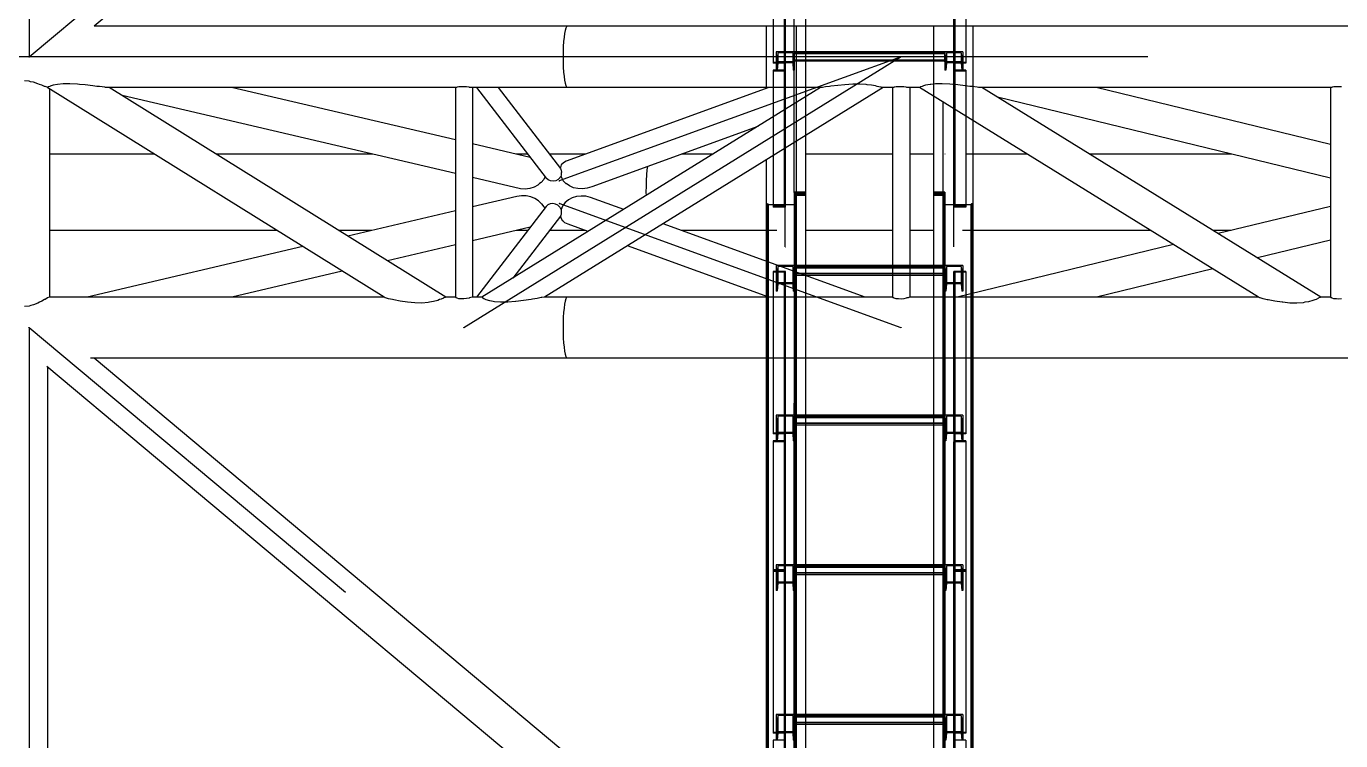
# Model space of a CAD drawing. Header units: millimetres. Extents: x 150209.93 to 150215.05, y 136675.65 to 136679.93.
# Drawn here: x 150210.9472 to 150211.1219, y 136677.0659 to 136677.1608 of the extents above; entities that cross this region are included whole.
import ezdxf

# ---------------------------------------------------------------- set-up
doc = ezdxf.new("R2010")
doc.units = ezdxf.units.MM
doc.header["$LTSCALE"] = 0.25
for name, pattern in [('CENTER', [50.8, 31.75, -6.35, 6.35, -6.35]), ('XKITLINE00', [0]), ('XKITLINE02', [4, 2, -2]), ('XKITLINE03', [6, 3, -1, 1, -1])]:
    doc.linetypes.add(name, pattern=pattern)

# ---------------------------------------------------------------- blocks, each defined once
blk = doc.blocks.new('çatıı')
at = {"color": 116, "linetype": 'XKITLINE02', "true_color": 0x136734}
for p, q in [((10586.3, 9176.54), (10586.3, 7561.84)), ((10587.15, 9176.54), (10587.15, 7532.54)), ((10587.68, 9176.28), (10587.68, 7532)), ((10604.92, 9176.28), (10604.92, 7532)), ((10605, 9180.27), (10605, 7539.09)), ((10605.45, 9176.54), (10605.45, 7532.54)), ((10605.85, 9180.19), (10605.85, 7539.18)), ((10697.5, 9179.14), (10697.5, 7540.22)), ((10703.7, 9176.54), (10703.69, 7600.34)), ((10704.15, 9179.87), (10704.15, 7539.18)), ((10704.55, 9176.54), (10704.54, 7532.54)), ((10705, 9179.87), (10705, 7539.09)), ((10705.08, 9176.28), (10705.07, 7532)), ((10722.31, 9176.28), (10722.31, 7532)), ((10722.85, 9176.54), (10722.84, 7532.54)), ((10612.5, 9125.5), (10612.5, 7540.22)), ((10591.01, 7729.91), (10591.01, 7626.02)), ((10598.21, 7729.36), (10598.21, 7621.1)), ((10599.01, 7726.05), (10599.01, 7621.1)), ((10710.99, 7729.91), (10710.99, 7621.1)), ((10711.79, 7729.36), (10711.79, 7621.1)), ((10718.99, 7729.91), (10718.99, 7626.02)), ((10718.99, 7729.36), (10718.99, 7626.02)), ((10586.3, 7650.57), (10586.3, 7609.97)), ((10606.3, 7650.57), (10606.3, 7574.23)), ((10612.5, 7650.57), (10612.5, 7578.07)), ((10697.5, 7650.57), (10697.5, 7604.17)), ((10723.69, 7650.57), (10723.69, 7587.97)), ((10593.02, 7633.54), (10593.02, 7628.05)), ((10605.02, 7633.54), (10593.02, 7633.54)), ((10593.02, 7633.54), (10593.02, 7626.93)), ((10593.7, 7628.05), (10593.02, 7628.05)), ((10593.02, 7628.05), (10593.02, 7621.44)), ((10593.02, 7626.93), (10593.02, 7621.44)), ((10605.02, 7626.93), (10593.02, 7626.93)), ((10594.08, 7632.84), (10593.7, 7628.05)), ((10593.7, 7628.05), (10593.7, 7621.44)), ((10603.95, 7632.84), (10594.08, 7632.84)), ((10594.08, 7632.84), (10594.08, 7626.23)), ((10599.01, 7626.9), (10598.21, 7626.9)), ((10598.21, 7626.9), (10598.21, 7620.71)), ((10598.21, 7626.9), (10598.21, 7530.93)), ((10599.01, 7626.9), (10599.01, 7620.71)), ((10599.01, 7626.9), (10599.01, 7530.31)), ((10603.95, 7632.84), (10604.34, 7628.05)), ((10603.95, 7632.84), (10603.95, 7626.23)), ((10605.02, 7628.05), (10604.34, 7628.05)), ((10604.34, 7628.05), (10604.34, 7621.44)), ((10605.02, 7633.54), (10605.02, 7628.05)), ((10605.02, 7633.54), (10605.02, 7626.93)), ((10605.02, 7633.54), (10605.02, 7627.34)), ((10705, 7633.54), (10605.02, 7633.54)), ((10705, 7632.83), (10605.02, 7632.83)), ((10705, 7632.78), (10605.02, 7632.78)), ((10705, 7632.19), (10605.02, 7632.19)), ((10605.02, 7628.05), (10605.02, 7621.44)), ((10705, 7628.05), (10605.02, 7628.05)), ((10705, 7628.01), (10605.02, 7628.01)), ((10705, 7627.38), (10605.02, 7627.38)), ((10705, 7627.34), (10605.02, 7627.34)), ((10605.02, 7626.93), (10605.02, 7621.44)), ((10705, 7633.54), (10705, 7626.93)), ((10705, 7633.54), (10705, 7628.05)), ((10717, 7633.54), (10705, 7633.54)), ((10705, 7633.54), (10705, 7627.34)), ((10705, 7628.05), (10705, 7621.44)), ((10705.68, 7628.05), (10705, 7628.05)), ((10705, 7626.93), (10705, 7621.44)), ((10717, 7626.93), (10705, 7626.93)), ((10706.06, 7632.84), (10705.68, 7628.05)), ((10705.68, 7628.05), (10705.68, 7621.44)), ((10706.06, 7632.84), (10706.06, 7626.23)), ((10715.93, 7632.84), (10706.06, 7632.84)), ((10710.99, 7626.9), (10710.99, 7532)), ((10711.79, 7626.9), (10710.99, 7626.9)), ((10711.79, 7626.9), (10711.79, 7530.93)), ((10715.93, 7632.84), (10715.93, 7626.23)), ((10715.93, 7632.84), (10716.32, 7628.05)), ((10716.32, 7628.05), (10716.32, 7621.44)), ((10717, 7628.05), (10716.32, 7628.05)), ((10717, 7633.54), (10717, 7626.93)), ((10717, 7633.54), (10717, 7628.05)), ((10717, 7628.05), (10717, 7621.44)), ((10717, 7626.93), (10717, 7621.44)), ((10599.01, 7626.57), (10591.01, 7626.57)), ((10598.21, 7626.02), (10591.01, 7626.02)), ((10598.21, 7621.37), (10591.01, 7621.37)), ((10591.01, 7621.37), (10591.01, 7532)), ((10599.01, 7620.76), (10591.01, 7620.76)), ((10591.01, 7620.71), (10591.01, 7530.31)), ((10593.7, 7621.44), (10593.02, 7621.44)), ((10594.08, 7626.23), (10593.7, 7621.44)), ((10603.95, 7626.23), (10594.08, 7626.23)), ((10599.01, 7621.1), (10598.21, 7621.1)), ((10603.95, 7626.23), (10604.34, 7621.44)), ((10605.02, 7621.44), (10604.34, 7621.44)), ((10705.68, 7621.44), (10705, 7621.44)), ((10706.06, 7626.23), (10705.68, 7621.44)), ((10715.93, 7626.23), (10706.06, 7626.23)), ((10710.99, 7626.57), (10710.99, 7621.1)), ((10718.99, 7626.57), (10710.99, 7626.57)), ((10711.79, 7621.1), (10710.99, 7621.1)), ((10718.99, 7620.76), (10710.99, 7620.76)), ((10711.79, 7626.02), (10711.79, 7621.1)), ((10718.99, 7626.02), (10711.79, 7626.02)), ((10718.99, 7621.37), (10711.79, 7621.37)), ((10715.93, 7626.23), (10716.32, 7621.44)), ((10717, 7621.44), (10716.32, 7621.44)), ((10718.99, 7621.37), (10718.99, 7530.31)), ((10718.99, 7621.37), (10718.99, 7530.93)), ((10612.5, 7540.27), (10605, 7540.27)), ((10605, 7540.27), (10605, 7539.09)), ((10605, 7540.27), (10605, 5898.21)), ((10612.5, 7540.27), (10605, 7540.27)), ((10612.5, 7540.22), (10605.85, 7540.19)), ((10605.85, 7540.19), (10605.85, 7539.18)), ((10612.5, 7540.19), (10605.85, 7540.13)), ((10605.85, 7540.13), (10605.85, 5898.35)), ((10612.5, 7540.27), (10612.5, 7540.22)), ((10612.5, 7540.27), (10612.5, 7539.09)), ((10705, 7540.27), (10697.5, 7540.27)), ((10697.5, 7540.27), (10697.5, 7540.22)), ((10705, 7540.27), (10697.5, 7540.27)), ((10697.5, 7540.27), (10697.5, 7540.19)), ((10697.5, 7540.27), (10697.5, 7539.09)), ((10704.15, 7540.19), (10697.5, 7540.22)), ((10704.15, 7540.13), (10697.5, 7540.19)), ((10704.15, 7540.13), (10704.15, 5898.35)), ((10705, 7540.27), (10705, 5898.21)), ((10587.15, 7532.54), (10586.3, 7532.54)), ((10586.3, 7532.54), (10586.3, 5921.85)), ((10587.15, 7532.54), (10586.3, 7532.54)), ((10587.15, 7532.54), (10587.68, 7532)), ((10587.15, 7532.54), (10587.15, 5888.14)), ((10587.15, 7532.54), (10587.68, 7532)), ((10604.92, 7532), (10587.68, 7532)), ((10587.68, 7532), (10587.68, 5887.3)), ((10604.92, 7532), (10587.68, 7532)), ((10598.21, 7530.93), (10591.01, 7530.93)), ((10599.01, 7536.46), (10598.21, 7536.46)), ((10605.45, 7532.54), (10604.92, 7532)), ((10605.45, 7532.54), (10604.92, 7532)), ((10604.92, 7532), (10604.92, 5887.3)), ((10606.3, 7539.09), (10605, 7539.09)), ((10606.3, 7538.21), (10605, 7538.21)), ((10606.3, 7532.54), (10605.45, 7532.54)), ((10605.45, 7532.54), (10605.45, 5888.14)), ((10606.3, 7532.54), (10605.45, 7532.54)), ((10612.5, 7539.14), (10605.85, 7539.18)), ((10606.3, 7538.35), (10605.85, 7538.35)), ((10606.3, 7532.54), (10606.3, 7531.93)), ((10612.5, 7539.14), (10612.5, 7539.09)), ((10612.5, 7538.3), (10612.5, 7538.21)), ((10704.15, 7539.18), (10697.5, 7539.14)), ((10697.5, 7538.3), (10697.5, 7538.21)), ((10697.5, 7538.3), (10697.5, 7538.21)), ((10705, 7539.09), (10703.69, 7539.09)), ((10704.15, 7538.35), (10703.69, 7538.35)), ((10705, 7538.21), (10703.69, 7538.21)), ((10704.54, 7532.54), (10703.69, 7532.54)), ((10703.7, 7532.54), (10703.69, 5960.34)), ((10704.55, 7532.54), (10703.7, 7532.54)), ((10704.54, 7532.54), (10705.07, 7532)), ((10704.55, 7532.54), (10704.54, 5888.14)), ((10704.55, 7532.54), (10705.08, 7532)), ((10722.31, 7532), (10705.07, 7532)), ((10705.08, 7532), (10705.07, 5887.3)), ((10722.31, 7532), (10705.08, 7532)), ((10710.99, 7536.46), (10710.99, 7530.31)), ((10711.79, 7536.46), (10710.99, 7536.46)), ((10711.79, 7536.46), (10711.79, 7530.93)), ((10718.99, 7530.93), (10711.79, 7530.93)), ((10722.84, 7532.54), (10722.31, 7532)), ((10722.85, 7532.54), (10722.31, 7532)), ((10722.31, 7532), (10722.31, 5887.3)), ((10723.69, 7532.54), (10722.84, 7532.54)), ((10722.85, 7532.54), (10722.84, 5888.14)), ((10723.7, 7532.54), (10722.85, 7532.54)), ((10723.7, 7532.54), (10723.7, 7531.93)), ((10599.01, 7530.31), (10591.01, 7530.31)), ((10718.99, 7530.31), (10710.99, 7530.31)), ((10586.3, 7494.49), (10586.3, 7471.22)), ((10591.01, 7487.66), (10591.01, 7469.39)), ((10599.01, 7487.66), (10591.01, 7487.66)), ((10598.21, 7487.14), (10591.01, 7487.14)), ((10593.02, 7491.64), (10593.02, 7486.17)), ((10605.02, 7491.64), (10593.02, 7491.64)), ((10593.02, 7491.64), (10593.02, 7480.08)), ((10594.08, 7490.94), (10593.7, 7486.17)), ((10603.95, 7490.94), (10594.08, 7490.94)), ((10594.08, 7490.94), (10594.08, 7479.38)), ((10598.21, 7487.14), (10598.21, 7469.39)), ((10599.01, 7487.66), (10599.01, 7469.39)), ((10603.95, 7490.94), (10604.34, 7486.17)), ((10603.95, 7490.94), (10603.95, 7479.38)), ((10605.02, 7491.64), (10605.02, 7486.17)), ((10605.02, 7491.64), (10605.02, 7480.08)), ((10605.02, 7491.64), (10605.02, 7484.93)), ((10612.5, 7491.64), (10605.02, 7491.64)), ((10705, 7490.83), (10605.02, 7490.83)), ((10612.5, 7490.4), (10605.02, 7490.4)), ((10705, 7489.81), (10605.02, 7489.81)), ((10606.3, 7487.23), (10606.3, 7429.97)), ((10681.74, 7491.64), (10670.34, 7491.64)), ((10681.74, 7490.4), (10670.34, 7490.4)), ((10705, 7491.64), (10697.5, 7491.64)), ((10705, 7490.4), (10697.5, 7490.4)), ((10705, 7491.64), (10705, 7484.93)), ((10705, 7491.64), (10705, 7480.08)), ((10705, 7491.64), (10705, 7486.17)), ((10717, 7491.64), (10705, 7491.64)), ((10706.06, 7490.94), (10705.68, 7486.17)), ((10706.06, 7490.94), (10706.06, 7479.38)), ((10715.93, 7490.94), (10706.06, 7490.94)), ((10710.99, 7487.66), (10710.99, 7374.92)), ((10718.99, 7487.66), (10710.99, 7487.66)), ((10711.79, 7487.14), (10711.79, 7374.92)), ((10718.99, 7487.14), (10711.79, 7487.14)), ((10715.93, 7490.94), (10715.93, 7479.38)), ((10715.93, 7490.94), (10716.32, 7486.17)), ((10717, 7491.64), (10717, 7480.08)), ((10717, 7491.64), (10717, 7486.17)), ((10718.99, 7487.66), (10718.99, 7379.61)), ((10593.7, 7486.17), (10593.02, 7486.17)), ((10593.02, 7486.17), (10593.02, 7474.61)), ((10593.02, 7480.08), (10593.02, 7474.61)), ((10605.02, 7480.08), (10593.02, 7480.08)), ((10593.7, 7486.17), (10593.7, 7474.61)), ((10594.08, 7479.38), (10593.7, 7474.61)), ((10603.95, 7479.38), (10594.08, 7479.38)), ((10599.01, 7482.46), (10598.21, 7482.46)), ((10603.95, 7479.38), (10604.34, 7474.61)), ((10605.02, 7486.17), (10604.34, 7486.17)), ((10604.34, 7486.17), (10604.34, 7474.61)), ((10605.02, 7486.17), (10605.02, 7474.61)), ((10705, 7486.17), (10605.02, 7486.17)), ((10705, 7486.1), (10605.02, 7486.1)), ((10705, 7485), (10605.02, 7485)), ((10612.65, 7484.93), (10605.02, 7484.93)), ((10605.02, 7480.08), (10605.02, 7474.61)), ((10612.5, 7484.98), (10612.5, 5900.19)), ((10681.74, 7484.93), (10670.34, 7484.93)), ((10705, 7484.93), (10697.5, 7484.93)), ((10705, 7486.17), (10705, 7474.61)), ((10705.68, 7486.17), (10705, 7486.17)), ((10705, 7480.08), (10705, 7474.61)), ((10717, 7480.08), (10705, 7480.08)), ((10705.68, 7486.17), (10705.68, 7474.61)), ((10706.06, 7479.38), (10705.68, 7474.61)), ((10715.93, 7479.38), (10706.06, 7479.38)), ((10711.79, 7482.46), (10710.99, 7482.46)), ((10715.93, 7479.38), (10716.32, 7474.61)), ((10716.32, 7486.17), (10716.32, 7474.61)), ((10717, 7486.17), (10716.32, 7486.17)), ((10717, 7486.17), (10717, 7474.61)), ((10717, 7480.08), (10717, 7474.61)), ((10586.3, 7470.57), (10586.3, 7429.97)), ((10593.7, 7474.61), (10593.02, 7474.61)), ((10605.02, 7474.61), (10604.34, 7474.61)), ((10697.5, 7470.57), (10697.5, 5900.19)), ((10703.69, 7470.57), (10703.69, 7429.97)), ((10705.68, 7474.61), (10705, 7474.61)), ((10717, 7474.61), (10716.32, 7474.61)), ((10723.69, 7473.13), (10723.69, 7429.97)), ((10591.01, 7469.39), (10591.01, 7379.61)), ((10598.21, 7469.39), (10598.21, 7374.92)), ((10599.01, 7469.39), (10599.01, 7374.92)), ((10612.5, 7469.39), (10612.5, 7429.97)), ((10697.5, 7469.39), (10697.5, 7429.97)), ((10593.02, 7392.17), (10593.02, 7386.7)), ((10605.02, 7392.17), (10593.02, 7392.17)), ((10593.02, 7392.17), (10593.02, 7380.13)), ((10594.08, 7391.47), (10593.7, 7386.7)), ((10603.95, 7391.47), (10594.08, 7391.47)), ((10594.08, 7391.47), (10594.08, 7379.92)), ((10603.95, 7391.47), (10604.34, 7386.7)), ((10603.95, 7391.47), (10603.95, 7379.92)), ((10605.02, 7392.17), (10605.02, 7386.7)), ((10605.02, 7392.17), (10605.02, 7380.61)), ((10605.02, 7392.17), (10605.02, 7385.46)), ((10612.5, 7392.17), (10605.02, 7392.17)), ((10705, 7391.36), (10605.02, 7391.36)), ((10612.5, 7390.93), (10605.02, 7390.93)), ((10705, 7392.17), (10697.5, 7392.17)), ((10705, 7390.93), (10697.5, 7390.93)), ((10705, 7392.17), (10705, 7385.46)), ((10705, 7392.17), (10705, 7380.61)), ((10705, 7392.17), (10705, 7386.7)), ((10717, 7392.17), (10705, 7392.17)), ((10706.06, 7391.47), (10705.68, 7386.7)), ((10706.06, 7391.47), (10706.06, 7379.91)), ((10715.93, 7391.47), (10706.06, 7391.47)), ((10715.93, 7391.47), (10715.93, 7379.91)), ((10715.93, 7391.47), (10716.32, 7386.7)), ((10717, 7392.17), (10717, 7380.61)), ((10717, 7392.17), (10717, 7386.7)), ((10593.7, 7386.7), (10593.02, 7386.7)), ((10593.02, 7386.7), (10593.02, 7375.14)), ((10593.7, 7386.7), (10593.7, 7375.14)), ((10605.02, 7386.7), (10604.34, 7386.7)), ((10604.34, 7386.7), (10604.34, 7375.14)), ((10705, 7390.35), (10605.02, 7390.35)), ((10605.02, 7386.7), (10605.02, 7375.14)), ((10705, 7386.7), (10605.02, 7386.7)), ((10705, 7386.63), (10605.02, 7386.63)), ((10705, 7385.53), (10605.02, 7385.53)), ((10612.5, 7385.46), (10605.02, 7385.46)), ((10705, 7385.46), (10697.5, 7385.46)), ((10705, 7386.7), (10705, 7375.14)), ((10705.68, 7386.7), (10705, 7386.7)), ((10705.68, 7386.7), (10705.68, 7375.14)), ((10716.32, 7386.7), (10716.32, 7375.14)), ((10717, 7386.7), (10716.32, 7386.7)), ((10717, 7386.7), (10717, 7375.14)), ((10599.01, 7380.13), (10591.01, 7380.13)), ((10598.21, 7379.61), (10591.01, 7379.61)), ((10598.21, 7374.98), (10591.01, 7374.98)), ((10591.01, 7374.98), (10591.01, 7374.35)), ((10591.01, 7374.98), (10591.01, 7288.73)), ((10599.01, 7374.35), (10591.01, 7374.35)), ((10605.02, 7380.61), (10593.02, 7380.61)), ((10593.02, 7380.13), (10593.02, 7375.14)), ((10593.7, 7375.14), (10593.02, 7375.14)), ((10594.08, 7379.92), (10593.7, 7375.14)), ((10603.95, 7379.92), (10594.08, 7379.92)), ((10599.01, 7380.71), (10598.21, 7380.71)), ((10598.21, 7380.71), (10598.21, 7374.98)), ((10598.21, 7380.71), (10598.21, 7289.37)), ((10599.01, 7374.92), (10598.21, 7374.92)), ((10599.01, 7380.71), (10599.01, 7374.35)), ((10599.01, 7380.71), (10599.01, 7288.73)), ((10603.95, 7379.92), (10604.34, 7375.14)), ((10605.02, 7375.14), (10604.34, 7375.14)), ((10605.02, 7380.61), (10605.02, 7375.14)), ((10705, 7380.61), (10705, 7375.14)), ((10717, 7380.61), (10705, 7380.61)), ((10705.68, 7375.14), (10705, 7375.14)), ((10706.06, 7379.91), (10705.68, 7375.14)), ((10715.93, 7379.91), (10706.06, 7379.91)), ((10710.99, 7380.71), (10710.99, 7288.73)), ((10711.79, 7380.71), (10710.99, 7380.71)), ((10710.99, 7380.13), (10710.99, 7374.92)), ((10718.99, 7380.13), (10710.99, 7380.13)), ((10711.79, 7374.92), (10710.99, 7374.92)), ((10718.99, 7374.35), (10710.99, 7374.35)), ((10711.79, 7380.71), (10711.79, 7289.37)), ((10711.79, 7379.61), (10711.79, 7374.92)), ((10718.99, 7379.61), (10711.79, 7379.61)), ((10718.99, 7374.98), (10711.79, 7374.98)), ((10715.93, 7379.91), (10716.32, 7375.14)), ((10717, 7375.14), (10716.32, 7375.14)), ((10717, 7380.61), (10717, 7375.14)), ((10718.99, 7380.13), (10718.99, 7379.61)), ((10718.99, 7374.98), (10718.99, 7288.73)), ((10599.01, 7295.09), (10598.21, 7295.09)), ((10710.99, 7295.09), (10710.99, 7288.73)), ((10711.79, 7295.09), (10710.99, 7295.09)), ((10711.79, 7295.09), (10711.79, 7289.37)), ((10598.21, 7289.37), (10591.01, 7289.37)), ((10591.01, 7288.73), (10591.01, 7288.21)), ((10599.01, 7288.73), (10591.01, 7288.73)), ((10591.01, 7288.73), (10591.01, 7180.68)), ((10599.01, 7288.73), (10591.01, 7288.73)), ((10598.21, 7288.21), (10591.01, 7288.21)), ((10593.02, 7292.7), (10593.02, 7287.23)), ((10605.02, 7292.7), (10593.02, 7292.7)), ((10593.02, 7292.7), (10593.02, 7281.15)), ((10593.7, 7287.23), (10593.02, 7287.23)), ((10593.02, 7287.23), (10593.02, 7275.67)), ((10594.08, 7292.01), (10593.7, 7287.23)), ((10593.7, 7287.23), (10593.7, 7275.67)), ((10603.95, 7292.01), (10594.08, 7292.01)), ((10594.08, 7292.01), (10594.08, 7280.45)), ((10598.21, 7288.21), (10598.21, 7280.45)), ((10598.21, 7288.21), (10598.21, 7175.99)), ((10599.01, 7288.73), (10599.01, 7175.99)), ((10603.95, 7292.01), (10604.34, 7287.23)), ((10603.95, 7292.01), (10603.95, 7280.45)), ((10605.02, 7287.23), (10604.34, 7287.23)), ((10604.34, 7287.23), (10604.34, 7275.67)), ((10605.02, 7292.7), (10605.02, 7287.23)), ((10605.02, 7292.7), (10605.02, 7281.15)), ((10605.02, 7292.7), (10605.02, 7286)), ((10612.5, 7292.7), (10605.02, 7292.7)), ((10705, 7291.9), (10605.02, 7291.9)), ((10612.5, 7291.47), (10605.02, 7291.47)), ((10705, 7290.88), (10605.02, 7290.88)), ((10605.02, 7287.23), (10605.02, 7275.67)), ((10705, 7287.23), (10605.02, 7287.23)), ((10705, 7287.16), (10605.02, 7287.16)), ((10705, 7286.07), (10605.02, 7286.07)), ((10612.5, 7286), (10605.02, 7286)), ((10705, 7292.7), (10697.5, 7292.7)), ((10705, 7291.47), (10697.5, 7291.47)), ((10705, 7286), (10697.5, 7286)), ((10705, 7292.7), (10705, 7286)), ((10705, 7292.7), (10705, 7281.15)), ((10705, 7292.7), (10705, 7287.23)), ((10717, 7292.7), (10705, 7292.7)), ((10705, 7287.23), (10705, 7275.67)), ((10705.68, 7287.23), (10705, 7287.23)), ((10706.06, 7292.01), (10705.68, 7287.23)), ((10705.68, 7287.23), (10705.68, 7275.67)), ((10706.06, 7292.01), (10706.06, 7280.45)), ((10715.93, 7292.01), (10706.06, 7292.01)), ((10710.99, 7288.73), (10710.99, 7175.99)), ((10718.99, 7288.73), (10710.99, 7288.73)), ((10718.99, 7288.73), (10710.99, 7288.73)), ((10718.99, 7289.37), (10711.79, 7289.37)), ((10711.79, 7288.21), (10711.79, 7175.99)), ((10718.99, 7288.21), (10711.79, 7288.21)), ((10715.93, 7292.01), (10715.93, 7280.45)), ((10715.93, 7292.01), (10716.32, 7287.23)), ((10716.32, 7287.23), (10716.32, 7275.67)), ((10717, 7287.23), (10716.32, 7287.23)), ((10717, 7292.7), (10717, 7281.15)), ((10717, 7292.7), (10717, 7287.23)), ((10717, 7287.23), (10717, 7275.67)), ((10718.99, 7289.37), (10718.99, 7288.73)), ((10718.99, 7288.73), (10718.99, 7180.68)), ((10593.02, 7281.15), (10593.02, 7275.67)), ((10605.02, 7281.15), (10593.02, 7281.15)), ((10594.08, 7280.45), (10593.7, 7275.67)), ((10603.95, 7280.45), (10594.08, 7280.45)), ((10599.01, 7283.53), (10598.21, 7283.53)), ((10599.01, 7281.15), (10599.01, 7181.2)), ((10603.95, 7280.45), (10604.34, 7275.67)), ((10605.02, 7281.15), (10605.02, 7275.67)), ((10705, 7281.15), (10705, 7275.67)), ((10717, 7281.15), (10705, 7281.15)), ((10706.06, 7280.45), (10705.68, 7275.67)), ((10715.93, 7280.45), (10706.06, 7280.45)), ((10711.79, 7283.52), (10710.99, 7283.52)), ((10715.93, 7280.45), (10716.32, 7275.67)), ((10717, 7281.15), (10717, 7275.67)), ((10593.7, 7275.67), (10593.02, 7275.67)), ((10605.02, 7275.67), (10604.34, 7275.67)), ((10705.68, 7275.67), (10705, 7275.67)), ((10717, 7275.67), (10716.32, 7275.67)), ((10593.02, 7193.24), (10593.02, 7187.77)), ((10605.02, 7193.24), (10593.02, 7193.24)), ((10593.02, 7193.24), (10593.02, 7181.2)), ((10594.08, 7192.54), (10593.7, 7187.77)), ((10603.95, 7192.54), (10594.08, 7192.54)), ((10594.08, 7192.54), (10594.08, 7180.98)), ((10603.95, 7192.54), (10604.34, 7187.77)), ((10603.95, 7192.54), (10603.95, 7180.98)), ((10605.02, 7193.24), (10605.02, 7187.77)), ((10605.02, 7193.24), (10605.02, 7181.68)), ((10605.02, 7193.24), (10605.02, 7186.53)), ((10612.5, 7193.24), (10605.02, 7193.24)), ((10705, 7192.43), (10605.02, 7192.43)), ((10612.5, 7192), (10605.02, 7192)), ((10705, 7191.41), (10605.02, 7191.41)), ((10705, 7193.24), (10697.5, 7193.24)), ((10705, 7192), (10697.5, 7192)), ((10705, 7193.24), (10705, 7186.53)), ((10705, 7193.24), (10705, 7181.68)), ((10705, 7193.24), (10705, 7187.77)), ((10717, 7193.24), (10705, 7193.24)), ((10706.06, 7192.54), (10705.68, 7187.77)), ((10706.06, 7192.54), (10706.06, 7180.98)), ((10715.93, 7192.54), (10706.06, 7192.54)), ((10715.93, 7192.54), (10715.93, 7180.98)), ((10715.93, 7192.54), (10716.32, 7187.77)), ((10717, 7193.24), (10717, 7181.68)), ((10717, 7193.24), (10717, 7187.77)), ((10599.01, 7181.2), (10591.01, 7181.2)), ((10593.7, 7187.77), (10593.02, 7187.77)), ((10593.02, 7187.77), (10593.02, 7176.21)), ((10605.02, 7181.68), (10593.02, 7181.68)), ((10593.02, 7181.2), (10593.02, 7176.21)), ((10593.7, 7187.77), (10593.7, 7176.21)), ((10599.01, 7181.77), (10598.21, 7181.77)), ((10598.21, 7181.77), (10598.21, 7176.05)), ((10598.21, 7181.77), (10598.21, 7090.43)), ((10599.01, 7181.77), (10599.01, 7175.41)), ((10599.01, 7181.77), (10599.01, 7089.8)), ((10605.02, 7187.77), (10604.34, 7187.77)), ((10604.34, 7187.77), (10604.34, 7176.21)), ((10605.02, 7187.77), (10605.02, 7176.21)), ((10705, 7187.77), (10605.02, 7187.77)), ((10705, 7187.7), (10605.02, 7187.7)), ((10705, 7186.6), (10605.02, 7186.6)), ((10612.5, 7186.53), (10605.02, 7186.53)), ((10605.02, 7181.68), (10605.02, 7176.21)), ((10705, 7186.53), (10697.5, 7186.53)), ((10705, 7187.77), (10705, 7176.21)), ((10705.68, 7187.77), (10705, 7187.77)), ((10705, 7181.68), (10705, 7176.21)), ((10717, 7181.68), (10705, 7181.68)), ((10705.68, 7187.77), (10705.68, 7176.21)), ((10710.99, 7181.77), (10710.99, 7089.8)), ((10711.79, 7181.77), (10710.99, 7181.77)), ((10710.99, 7181.2), (10710.99, 7175.99)), ((10718.99, 7181.2), (10710.99, 7181.2)), ((10711.79, 7181.77), (10711.79, 7090.43)), ((10716.32, 7187.77), (10716.32, 7176.21)), ((10717, 7187.77), (10716.32, 7187.77)), ((10717, 7187.77), (10717, 7176.21)), ((10717, 7181.68), (10717, 7176.21)), ((10718.99, 7181.2), (10718.99, 7180.68)), ((10598.21, 7180.68), (10591.01, 7180.68)), ((10598.21, 7176.05), (10591.01, 7176.05)), ((10591.01, 7176.05), (10591.01, 7175.41)), ((10591.01, 7176.05), (10591.01, 7089.8)), ((10593.7, 7176.21), (10593.02, 7176.21)), ((10594.08, 7180.98), (10593.7, 7176.21)), ((10603.95, 7180.98), (10594.08, 7180.98)), ((10599.01, 7175.99), (10598.21, 7175.99)), ((10603.95, 7180.98), (10604.34, 7176.21)), ((10605.02, 7176.21), (10604.34, 7176.21)), ((10705.68, 7176.21), (10705, 7176.21)), ((10706.06, 7180.98), (10705.68, 7176.21)), ((10715.93, 7180.98), (10706.06, 7180.98)), ((10711.79, 7175.99), (10710.99, 7175.99)), ((10711.79, 7180.68), (10711.79, 7175.99)), ((10718.99, 7180.68), (10711.79, 7180.68)), ((10718.99, 7176.05), (10711.79, 7176.05)), ((10715.93, 7180.98), (10716.32, 7176.21)), ((10717, 7176.21), (10716.32, 7176.21)), ((10718.99, 7176.05), (10718.99, 7089.8))]:
    blk.add_line(p, q, dxfattribs=at)
at = {"color": 1, "linetype": 'XKITLINE03'}
for p, q in [((10599, 7503.97), (10599, 9180.33)), ((10605, 7540.27), (10605, 9180.27)), ((10705, 9180.27), (10705, 7540.27)), ((10710.99, 7503.97), (10711, 9180.33)), ((10599.01, 7729.91), (10599.01, 7626.57)), ((10710.99, 7626.57), (10710.99, 7729.91)), ((10605.02, 7633.54), (10605.02, 7626.93)), ((10605.02, 7632.83), (10705, 7632.83)), ((10705, 7626.93), (10705, 7633.54)), ((10599.01, 7620.76), (10599.01, 7530.31)), ((10710.99, 7530.31), (10710.99, 7620.76)), ((10605, 5900.27), (10605, 7540.27)), ((10705, 7540.27), (10705, 5900.27)), ((10599, 5869.63), (10599, 7535.89)), ((10710.99, 5869.63), (10711, 7535.89)), ((10599.01, 7487.66), (10599.01, 7380.13)), ((10605.02, 7491.64), (10605.02, 7480.08)), ((10605.02, 7490.4), (10705, 7490.4)), ((10705, 7480.08), (10705, 7491.64)), ((10710.99, 7380.13), (10710.99, 7487.66)), ((10605.02, 7392.17), (10605.02, 7380.61)), ((10605.02, 7390.93), (10705, 7390.93)), ((10705, 7380.61), (10705, 7392.17)), ((10599.01, 7374.35), (10599.01, 7288.73)), ((10710.99, 7288.73), (10710.99, 7374.35)), ((10599.01, 7288.73), (10599.01, 7181.2)), ((10605.02, 7292.7), (10605.02, 7281.15)), ((10605.02, 7291.47), (10705, 7291.47)), ((10705, 7281.15), (10705, 7292.7)), ((10710.99, 7181.2), (10710.99, 7288.73)), ((10605.02, 7193.24), (10605.02, 7181.68)), ((10605.02, 7192), (10705, 7192)), ((10705, 7181.68), (10705, 7193.24))]:
    blk.add_line(p, q, dxfattribs=at)
at = {"color": 8, "linetype": 'CENTER'}
for p, q in [((10096.38, 7630.28), (11840, 9090.27)), ((10096.38, 9090.27), (10096.38, 7630.27)), ((10454.1, 7630.27), (9008.64, 7630.27)), ((10676.04, 7630.27), (10385.47, 7450.27)), ((10676.04, 7630.27), (10448.79, 7547.77)), ((11840, 7630.27), (10454.1, 7630.27)), ((10676.04, 7450.27), (10448.79, 7532.77)), ((11840, 5990.27), (10096.38, 7450.27)), ((10096.38, 7450.27), (10096.38, 5990.27))]:
    blk.add_line(p, q, dxfattribs=at)
at = {"color": 8, "linetype": 'XKITLINE00'}
for p, q in [((11763.8, 9010.58), (10139.58, 7650.56)), ((10454.1, 7650.57), (10139.6, 7650.57)), ((10452.29, 7645.83), (10451.95, 7643.32)), ((10452.69, 7647.86), (10452.29, 7645.83)), ((10453.14, 7649.35), (10452.69, 7647.86)), ((10453.14, 7649.35), (10452.7, 7647.86)), ((10453.61, 7650.27), (10453.14, 7649.35)), ((10453.61, 7650.27), (10453.14, 7649.35)), ((10454.1, 7650.57), (10453.61, 7650.27)), ((10454.1, 7650.57), (10453.61, 7650.27)), ((11718.97, 7650.57), (10454.1, 7650.57)), ((10451.46, 7637.22), (10451.33, 7633.8)), ((10451.67, 7640.42), (10451.46, 7637.22)), ((10451.95, 7643.32), (10451.67, 7640.42)), ((10451.33, 7633.8), (10451.29, 7630.27)), ((10451.29, 7630.27), (10451.33, 7626.75)), ((10451.33, 7626.75), (10451.46, 7623.33)), ((10451.46, 7623.33), (10451.67, 7620.12)), ((10451.67, 7620.12), (10451.95, 7617.23)), ((10096.38, 7614.04), (10093.35, 7614.24)), ((10097.44, 7613.76), (10096.38, 7614.04)), ((10099.42, 7613.4), (10097.44, 7613.76)), ((10102.3, 7612.44), (10099.42, 7613.4)), ((10103.33, 7611.93), (10102.3, 7612.44)), ((10104.89, 7611.44), (10103.33, 7611.93)), ((10106.59, 7610.66), (10104.89, 7611.44)), ((10107.05, 7610.55), (10106.59, 7610.66)), ((10108.53, 7610.05), (10107.05, 7610.55)), ((10108.53, 7610.05), (10108.68, 7609.89)), ((10108.63, 7609.98), (10108.6, 7609.98)), ((10109.03, 7610.36), (10108.63, 7609.98)), ((10108.68, 7609.89), (10109.07, 7609.39)), ((10332.35, 7470.5), (10108.87, 7609.64)), ((10109.11, 7609.46), (10108.96, 7609.53)), ((10110.18, 7610.64), (10109.03, 7610.36)), ((10109.69, 7609.1), (10109.07, 7609.39)), ((10109.17, 7609.45), (10109.11, 7609.46)), ((10110.41, 7610.83), (10110.18, 7610.64)), ((10112.4, 7611.46), (10110.41, 7610.83)), ((10115.4, 7611.9), (10112.4, 7611.46)), ((10119.01, 7612.3), (10115.4, 7611.9)), ((10123.47, 7612.35), (10119.01, 7612.3)), ((10128.57, 7612.06), (10123.47, 7612.35)), ((10129.98, 7611.9), (10128.57, 7612.06)), ((10133.78, 7611.62), (10129.98, 7611.9)), ((10138.81, 7611.05), (10133.78, 7611.62)), ((10141.42, 7610.64), (10138.81, 7611.05)), ((10143.25, 7610.48), (10141.42, 7610.64)), ((10146.71, 7610.06), (10143.25, 7610.48)), ((10147.19, 7609.98), (10146.71, 7610.06)), ((10148.77, 7609.95), (10147.19, 7609.98)), ((10380.05, 7609.97), (10147.4, 7609.97)), ((10149.39, 7609.93), (10148.77, 7609.95)), ((10149.42, 7609.97), (10149.39, 7609.93)), ((10373.46, 7470.61), (10149.63, 7609.97)), ((10379.77, 7575.12), (10230.87, 7609.97)), ((10380.05, 7609.97), (10379.77, 7609.94)), ((10379.77, 7609.94), (10379.77, 7470.45)), ((10380.53, 7609.98), (10380.05, 7609.97)), ((10380.86, 7610.09), (10380.53, 7609.98)), ((10382.12, 7610.29), (10380.86, 7610.09)), ((10383.71, 7610.39), (10382.12, 7610.29)), ((10385.47, 7610.38), (10383.71, 7610.39)), ((10387.23, 7610.26), (10385.47, 7610.38)), ((10388.82, 7610.05), (10387.23, 7610.26)), ((10389.15, 7609.98), (10388.82, 7610.05)), ((10390.08, 7609.96), (10389.15, 7609.98)), ((10454.1, 7609.97), (10389.37, 7609.97)), ((10390.89, 7609.94), (10390.08, 7609.96)), ((10390.67, 7609.97), (10390.64, 7609.95)), ((10391.01, 7609.93), (10390.89, 7609.94)), ((10391.05, 7609.97), (10391.01, 7609.93)), ((10391.17, 7609.97), (10391.17, 7470.61)), ((10393.87, 7609.97), (10440.18, 7549.63)), ((10622.52, 7609.96), (10397.37, 7470.48)), ((10408.24, 7609.97), (10449.55, 7556.15)), ((10664, 7609.97), (10438.97, 7470.57)), ((10451.95, 7617.23), (10452.29, 7614.72)), ((10452.29, 7614.72), (10452.69, 7612.69)), ((10452.69, 7612.69), (10453.14, 7611.2)), ((10452.7, 7612.69), (10453.14, 7611.2)), ((10453.14, 7611.2), (10453.61, 7610.28)), ((10453.14, 7611.2), (10453.61, 7610.28)), ((10588.11, 7609.97), (10453.31, 7561.04)), ((10454.1, 7609.97), (10453.61, 7610.28)), ((10454.1, 7609.97), (10453.61, 7610.28)), ((10623.83, 7609.97), (10454.1, 7609.97)), ((10623.4, 7609.95), (10622.52, 7609.96)), ((10622.58, 7609.96), (10622.52, 7609.96)), ((10623.64, 7609.95), (10623.4, 7609.95)), ((10623.52, 7609.96), (10623.47, 7609.96)), ((10625.85, 7610.29), (10623.64, 7609.95)), ((10628.36, 7610.55), (10625.85, 7610.29)), ((10629.36, 7610.73), (10628.36, 7610.55)), ((10633.87, 7611.33), (10629.36, 7610.73)), ((10638.69, 7611.75), (10633.87, 7611.33)), ((10643.81, 7612.14), (10638.69, 7611.75)), ((10648.55, 7612.19), (10643.81, 7612.14)), ((10652.67, 7611.91), (10648.55, 7612.19)), ((10653.54, 7611.75), (10652.67, 7611.91)), ((10656.23, 7611.48), (10653.54, 7611.75)), ((10659.08, 7610.94), (10656.23, 7611.48)), ((10660.13, 7610.55), (10659.08, 7610.94)), ((10661.23, 7610.4), (10660.13, 7610.55)), ((10662.76, 7610.02), (10661.23, 7610.4)), ((10662.85, 7609.95), (10662.76, 7610.02)), ((10671.2, 7609.97), (10662.82, 7609.97)), ((10663.82, 7609.95), (10662.85, 7609.95)), ((10662.98, 7609.96), (10662.88, 7609.95)), ((10663.93, 7609.96), (10663.82, 7609.95)), ((10670.62, 7609.96), (10670.34, 7609.94)), ((10670.34, 7609.94), (10670.34, 7470.49)), ((10670.51, 7609.97), (10670.49, 7609.95)), ((10671.2, 7609.97), (10670.62, 7609.96)), ((10671.43, 7610.05), (10671.2, 7609.97)), ((10672.69, 7610.26), (10671.43, 7610.05)), ((10674.28, 7610.37), (10672.69, 7610.26)), ((10676.04, 7610.38), (10674.28, 7610.37)), ((10677.81, 7610.28), (10676.04, 7610.38)), ((10679.39, 7610.08), (10677.81, 7610.28)), ((10679.9, 7609.97), (10679.39, 7610.08)), ((10688.26, 7609.97), (10679.9, 7609.97)), ((10680.66, 7609.96), (10679.9, 7609.97)), ((10681.47, 7609.94), (10680.66, 7609.96)), ((10681.27, 7609.97), (10681.25, 7609.95)), ((10681.62, 7609.93), (10681.47, 7609.94)), ((10681.66, 7609.97), (10681.62, 7609.93)), ((10681.74, 7609.97), (10681.74, 7470.61)), ((10688.27, 7609.97), (10688.17, 7609.94)), ((10913.56, 7470.52), (10688.17, 7609.94)), ((10688.52, 7609.97), (10688.27, 7609.97)), ((10688.89, 7610.31), (10688.52, 7609.97)), ((10690.18, 7610.63), (10688.89, 7610.31)), ((10690.32, 7610.75), (10690.18, 7610.63)), ((10692.31, 7611.39), (10690.32, 7610.75)), ((10695.29, 7611.85), (10692.31, 7611.39)), ((10695.75, 7611.88), (10695.29, 7611.85)), ((10698.9, 7612.25), (10695.75, 7611.88)), ((10703.33, 7612.34), (10698.9, 7612.25)), ((10708.4, 7612.09), (10703.33, 7612.34)), ((10710.31, 7611.88), (10708.4, 7612.09)), ((10713.62, 7611.65), (10710.31, 7611.88)), ((10718.65, 7611.09), (10713.62, 7611.65)), ((10721.73, 7610.63), (10718.65, 7611.09)), ((10723.15, 7610.51), (10721.73, 7610.63)), ((10726.61, 7610.1), (10723.15, 7610.51)), ((10727.34, 7609.97), (10726.61, 7610.1)), ((10962.19, 7609.97), (10727.33, 7609.97)), ((10728.74, 7609.95), (10727.34, 7609.97)), ((10729.45, 7609.93), (10728.74, 7609.95)), ((10729.48, 7609.97), (10729.45, 7609.93)), ((10954.9, 7470.61), (10729.61, 7609.97)), ((10961.33, 7572.11), (10805.62, 7609.97)), ((10961.61, 7609.96), (10961.33, 7609.94)), ((10961.33, 7609.94), (10961.33, 7470.49)), ((10961.49, 7609.97), (10961.47, 7609.95)), ((10962.19, 7609.97), (10961.61, 7609.96)), ((10962.42, 7610.05), (10962.19, 7609.97)), ((10963.68, 7610.26), (10962.42, 7610.05)), ((10965.27, 7610.37), (10963.68, 7610.26)), ((10967.03, 7610.38), (10965.27, 7610.37)), ((10968.79, 7610.28), (10967.03, 7610.38)), ((10109.76, 7609.09), (10109.69, 7609.1)), ((10110.03, 7608.92), (10110.03, 7470.58)), ((10379.77, 7552.75), (10158.26, 7604.6)), ((10961.33, 7549.7), (10740.07, 7603.5)), ((10580.67, 7584.03), (10470.35, 7543.98)), ((10179.49, 7565.67), (10110.03, 7565.67)), ((10324.55, 7565.67), (10220.78, 7565.67)), ((10429.56, 7563.46), (10391.17, 7572.45)), ((10427.86, 7565.67), (10420.02, 7565.67)), ((10466.08, 7565.67), (10442.23, 7565.67)), ((10551.04, 7565.67), (10530.11, 7565.67)), ((10605, 7565.67), (10604.73, 7565.67)), ((10670.34, 7565.67), (10612.5, 7565.67)), ((10697.5, 7565.67), (10681.74, 7565.67)), ((10705.28, 7565.67), (10705, 7565.67)), ((10759.73, 7565.67), (10718.99, 7565.67)), ((10895.7, 7565.67), (10801.22, 7565.67)), ((10450.16, 7558.4), (10449.51, 7556.79)), ((10451.28, 7559.63), (10450.16, 7558.4)), ((10451.51, 7559.92), (10451.28, 7559.63)), ((10453.31, 7561.04), (10451.51, 7559.92)), ((10507.36, 7557.42), (10507.1, 7555.2)), ((10423.11, 7542.6), (10391.17, 7550.08)), ((10438.53, 7548.83), (10436.74, 7546.8)), ((10439.07, 7549.84), (10438.53, 7548.83)), ((10439.53, 7550.48), (10439.07, 7549.84)), ((10441.4, 7548.48), (10440.18, 7549.63)), ((10442.95, 7547.76), (10441.4, 7548.48)), ((10448, 7548.73), (10446.42, 7547.9)), ((10449.11, 7549.84), (10448, 7548.73)), ((10449.26, 7549.98), (10449.11, 7549.84)), ((10449.74, 7550.81), (10449.26, 7549.98)), ((10449.41, 7556.59), (10449.37, 7556.37)), ((10449.51, 7556.79), (10449.41, 7556.59)), ((10449.55, 7556.15), (10449.86, 7555.42)), ((10450.01, 7551.63), (10449.74, 7550.81)), ((10449.83, 7551.09), (10450.2, 7550.1)), ((10449.86, 7555.42), (10450.05, 7555.02)), ((10450.16, 7553.29), (10450.01, 7551.63)), ((10450.05, 7555.02), (10450.19, 7553.48)), ((10450.19, 7553.48), (10450.16, 7553.29)), ((10450.2, 7550.1), (10450.29, 7549.98)), ((10450.29, 7549.98), (10451.47, 7547.96)), ((10506.6, 7548.12), (10506.47, 7544.25)), ((10506.81, 7551.81), (10506.6, 7548.12)), ((10507.1, 7555.2), (10506.81, 7551.81)), ((10426.19, 7542.42), (10423.11, 7542.6)), ((10429.24, 7542.78), (10426.19, 7542.42)), ((10432.08, 7543.67), (10429.24, 7542.78)), ((10434.58, 7545.04), (10432.08, 7543.67)), ((10435.71, 7546.03), (10434.58, 7545.04)), ((10436.74, 7546.8), (10435.71, 7546.03)), ((10444.68, 7547.56), (10442.95, 7547.76)), ((10446.42, 7547.9), (10444.68, 7547.56)), ((10451.47, 7547.96), (10453.23, 7546.17)), ((10453.23, 7546.17), (10453.33, 7546.06)), ((10455.54, 7544.47), (10453.33, 7546.06)), ((10458.19, 7543.32), (10455.54, 7544.47)), ((10461.15, 7542.68), (10458.19, 7543.32)), ((10464.27, 7542.58), (10461.15, 7542.68)), ((10467.39, 7543.02), (10464.27, 7542.58)), ((10470.35, 7543.98), (10467.39, 7543.02)), ((10506.47, 7544.25), (10506.43, 7540.27)), ((10506.43, 7540.27), (10506.45, 7538.05)), ((10420.64, 7537.43), (10391.17, 7530.53)), ((10440.03, 7530.72), (10393.87, 7470.57)), ((10423.74, 7537.9), (10420.64, 7537.43)), ((10426.87, 7537.84), (10423.74, 7537.9)), ((10429.9, 7537.23), (10426.87, 7537.84)), ((10432.65, 7536.12), (10429.9, 7537.23)), ((10434.99, 7534.55), (10432.65, 7536.12)), ((10434.99, 7534.55), (10435.21, 7534.32)), ((10437.08, 7532.67), (10435.21, 7534.32)), ((10437.08, 7532.67), (10438.64, 7530.54)), ((10441.25, 7531.88), (10440.03, 7530.72)), ((10442.8, 7532.59), (10441.25, 7531.88)), ((10444.53, 7532.79), (10442.8, 7532.59)), ((10446.27, 7532.46), (10444.53, 7532.79)), ((10447.85, 7531.63), (10446.27, 7532.46)), ((10448.98, 7530.51), (10447.85, 7531.63)), ((10451.18, 7531.42), (10450.72, 7530.35)), ((10452.79, 7533.44), (10451.18, 7531.42)), ((10453.7, 7534.15), (10452.79, 7533.44)), ((10454.86, 7535.18), (10453.7, 7534.15)), ((10457.35, 7536.54), (10454.86, 7535.18)), ((10460.22, 7537.42), (10457.35, 7536.54)), ((10463.32, 7537.78), (10460.22, 7537.42)), ((10466.5, 7537.59), (10463.32, 7537.78)), ((10469.59, 7536.86), (10466.5, 7537.59)), ((10491.62, 7528.87), (10469.59, 7536.86)), ((10961.33, 7530.91), (10886.74, 7512.77)), ((10379.77, 7527.86), (10308.36, 7511.14)), ((10449.52, 7524.37), (10417.95, 7483.23)), ((10438.64, 7530.54), (10438.65, 7530.51)), ((10438.65, 7530.51), (10439.18, 7529.61)), ((10449.12, 7530.39), (10448.98, 7530.51)), ((10449.12, 7530.39), (10449.94, 7528.99)), ((10449.83, 7525.09), (10449.52, 7524.37)), ((10449.6, 7524.52), (10449.89, 7523.58)), ((10450.02, 7525.5), (10449.83, 7525.09)), ((10449.89, 7523.58), (10450, 7522.93)), ((10449.94, 7528.99), (10449.97, 7528.88)), ((10449.97, 7528.88), (10450.13, 7527.21)), ((10450.09, 7529.24), (10449.98, 7528.79)), ((10450, 7522.93), (10451.04, 7521.26)), ((10450.16, 7527.04), (10450.02, 7525.5)), ((10450.72, 7530.35), (10450.09, 7529.24)), ((10450.13, 7527.21), (10450.16, 7527.04)), ((10261.07, 7514.87), (10110.03, 7514.87)), ((10324.29, 7514.87), (10302.37, 7514.87)), ((10429.51, 7517.02), (10391.17, 7508.04)), ((10427.86, 7514.87), (10420.36, 7514.87)), ((10466.03, 7514.87), (10442.23, 7514.87)), ((10451.65, 7520.77), (10451.04, 7521.26)), ((10452.58, 7519.94), (10451.65, 7520.77)), ((10454.67, 7519), (10452.58, 7519.94)), ((10467.92, 7514.19), (10454.67, 7519)), ((10652.19, 7470.57), (10517.75, 7519.38)), ((10593.3, 7514.87), (10530.16, 7514.87)), ((10605, 7514.87), (10604.73, 7514.87)), ((10670.34, 7514.87), (10612.5, 7514.87)), ((10697.5, 7514.87), (10681.74, 7514.87)), ((10705.28, 7514.87), (10705, 7514.87)), ((10841.85, 7514.87), (10716.71, 7514.87)), ((10895.38, 7514.87), (10883.34, 7514.87)), ((10379.77, 7505.37), (10334.61, 7494.8)), ((10588.06, 7470.57), (10494.06, 7504.7)), ((10856.96, 7505.53), (10713.19, 7470.57)), ((10961.33, 7508.37), (10912.89, 7496.6)), ((10278.35, 7504.12), (10135.06, 7470.57)), ((10304.6, 7487.77), (10231.13, 7470.57)), ((10883.11, 7489.35), (10805.88, 7470.57)), ((10108.68, 7470.04), (10107.05, 7469.08)), ((10108.71, 7470.06), (10108.68, 7470.04)), ((10109.69, 7470.53), (10108.71, 7470.06)), ((10109.76, 7470.62), (10109.69, 7470.53)), ((10332.22, 7470.57), (10109.72, 7470.57)), ((10110.03, 7470.58), (10109.76, 7470.62)), ((10333.1, 7470.12), (10332.35, 7470.5)), ((10333.35, 7470.06), (10333.1, 7470.12)), ((10335.39, 7469.41), (10333.35, 7470.06)), ((10371.81, 7469.9), (10370.21, 7469.17)), ((10371.93, 7470.06), (10371.81, 7469.9)), ((10372.96, 7470.36), (10371.93, 7470.06)), ((10373.14, 7470.62), (10372.96, 7470.36)), ((10379.77, 7470.57), (10373.11, 7470.57)), ((10373.46, 7470.61), (10373.14, 7470.62)), ((10373.46, 7470.61), (10373.39, 7470.57)), ((10380.05, 7470.18), (10379.77, 7470.45)), ((10380.53, 7470.05), (10380.05, 7470.18)), ((10380.86, 7469.85), (10380.53, 7470.05)), ((10382.12, 7469.5), (10380.86, 7469.85)), ((10383.71, 7469.33), (10382.12, 7469.5)), ((10387.23, 7469.55), (10385.47, 7469.34)), ((10388.82, 7469.91), (10387.23, 7469.55)), ((10389.16, 7470.05), (10388.82, 7469.91)), ((10390.08, 7470.22), (10389.16, 7470.05)), ((10390.89, 7470.5), (10390.08, 7470.22)), ((10391.01, 7470.62), (10390.89, 7470.5)), ((10397.52, 7470.57), (10390.97, 7470.57)), ((10391.17, 7470.61), (10390.98, 7470.59)), ((10391.17, 7470.61), (10391.01, 7470.62)), ((10397.74, 7470.28), (10397.37, 7470.48)), ((10397.74, 7470.28), (10397.69, 7470.12)), ((10398.57, 7469.5), (10397.69, 7470.12)), ((10399.34, 7469.29), (10398.57, 7469.5)), ((10434.17, 7469.74), (10431.03, 7469.29)), ((10436.8, 7470.28), (10434.17, 7469.74)), ((10437.25, 7470.33), (10436.8, 7470.28)), ((10438.85, 7470.59), (10437.25, 7470.33)), ((10454.1, 7470.57), (10438.76, 7470.57)), ((10439.02, 7470.67), (10438.85, 7470.59)), ((10439.02, 7470.67), (10438.95, 7470.57)), ((10453.61, 7470.27), (10453.14, 7469.35)), ((10453.61, 7470.27), (10453.14, 7469.35)), ((10454.1, 7470.57), (10453.61, 7470.27)), ((10454.1, 7470.57), (10453.61, 7470.27)), ((10670.34, 7470.57), (10454.1, 7470.57)), ((10670.62, 7470.21), (10670.34, 7470.49)), ((10671.21, 7470.04), (10670.62, 7470.21)), ((10671.43, 7469.9), (10671.21, 7470.04)), ((10672.69, 7469.53), (10671.43, 7469.9)), ((10674.28, 7469.33), (10672.69, 7469.53)), ((10677.81, 7469.5), (10676.04, 7469.32)), ((10679.39, 7469.85), (10677.81, 7469.5)), ((10679.89, 7470.04), (10679.39, 7469.85)), ((10680.66, 7470.18), (10679.89, 7470.04)), ((10681.47, 7470.45), (10680.66, 7470.18)), ((10681.62, 7470.62), (10681.47, 7470.45)), ((10913.47, 7470.57), (10681.58, 7470.57)), ((10681.74, 7470.61), (10681.6, 7470.6)), ((10681.74, 7470.61), (10681.62, 7470.62)), ((10914.34, 7470.13), (10913.56, 7470.52)), ((10914.75, 7470.04), (10914.34, 7470.13)), ((10916.61, 7469.44), (10914.75, 7470.04)), ((10919.37, 7468.86), (10916.61, 7469.44)), ((10953.39, 7469.81), (10951.79, 7469.08)), ((10953.56, 7470.04), (10953.39, 7469.81)), ((10954.48, 7470.32), (10953.56, 7470.04)), ((10954.67, 7470.62), (10954.48, 7470.32)), ((10961.33, 7470.57), (10954.64, 7470.57)), ((10954.9, 7470.61), (10954.67, 7470.62)), ((10954.9, 7470.61), (10954.81, 7470.58)), ((10961.61, 7470.21), (10961.33, 7470.49)), ((10962.19, 7470.04), (10961.61, 7470.21)), ((10962.42, 7469.9), (10962.19, 7470.04)), ((10963.68, 7469.53), (10962.42, 7469.9)), ((10965.27, 7469.33), (10963.68, 7469.53)), ((10968.79, 7469.49), (10967.03, 7469.31)), ((10096.38, 7464.6), (10093.35, 7464.38)), ((10097.47, 7464.93), (10096.38, 7464.6)), ((10099.42, 7465.37), (10097.47, 7464.93)), ((10102.3, 7466.53), (10099.42, 7465.37)), ((10103.35, 7467.18), (10102.3, 7466.53)), ((10104.89, 7467.83), (10103.35, 7467.18)), ((10106.61, 7468.9), (10104.89, 7467.83)), ((10107.05, 7469.08), (10106.61, 7468.9)), ((10337.86, 7468.9), (10335.39, 7469.41)), ((10338.75, 7468.66), (10337.86, 7468.9)), ((10343.13, 7467.8), (10338.75, 7468.66)), ((10347.84, 7467.18), (10343.13, 7467.8)), ((10352.85, 7466.69), (10347.84, 7467.18)), ((10357.52, 7466.62), (10352.85, 7466.69)), ((10361.6, 7466.97), (10357.52, 7466.62)), ((10362.5, 7467.18), (10361.6, 7466.97)), ((10365.15, 7467.56), (10362.5, 7467.18)), ((10368.01, 7468.33), (10365.15, 7467.56)), ((10369.12, 7468.9), (10368.01, 7468.33)), ((10370.21, 7469.17), (10369.12, 7468.9)), ((10385.47, 7469.34), (10383.71, 7469.33)), ((10400.15, 7468.74), (10399.34, 7469.29)), ((10402.56, 7468.04), (10400.15, 7468.74)), ((10404.92, 7467.71), (10402.56, 7468.04)), ((10405.83, 7467.5), (10404.92, 7467.71)), ((10409.83, 7467.19), (10405.83, 7467.5)), ((10414.61, 7467.27), (10409.83, 7467.19)), ((10419.61, 7467.71), (10414.61, 7467.27)), ((10419.93, 7467.73), (10419.61, 7467.71)), ((10425.1, 7468.3), (10419.93, 7467.73)), ((10430.1, 7469.09), (10425.1, 7468.3)), ((10431.03, 7469.29), (10430.1, 7469.09)), ((10451.95, 7463.32), (10451.67, 7460.42)), ((10452.3, 7465.83), (10451.95, 7463.32)), ((10452.7, 7467.86), (10452.3, 7465.83)), ((10453.14, 7469.35), (10452.7, 7467.86)), ((10453.14, 7469.35), (10452.7, 7467.86)), ((10676.04, 7469.32), (10674.28, 7469.33)), ((10919.97, 7468.7), (10919.37, 7468.86)), ((10924.41, 7467.81), (10919.97, 7468.7)), ((10929.18, 7467.17), (10924.41, 7467.81)), ((10929.81, 7467.12), (10929.18, 7467.17)), ((10934.26, 7466.66), (10929.81, 7467.12)), ((10939.01, 7466.55), (10934.26, 7466.66)), ((10943.16, 7466.87), (10939.01, 7466.55)), ((10944.32, 7467.12), (10943.16, 7466.87)), ((10946.73, 7467.45), (10944.32, 7467.12)), ((10949.63, 7468.22), (10946.73, 7467.45)), ((10950.91, 7468.86), (10949.63, 7468.22)), ((10951.79, 7469.08), (10950.91, 7468.86)), ((10967.03, 7469.31), (10965.27, 7469.33)), ((10451.34, 7453.8), (10451.3, 7450.27)), ((10451.47, 7457.22), (10451.34, 7453.8)), ((10451.67, 7460.42), (10451.47, 7457.22)), ((10451.3, 7450.27), (10451.34, 7446.75)), ((10451.34, 7446.75), (10451.47, 7443.33)), ((10451.47, 7443.33), (10451.67, 7440.12)), ((10451.67, 7440.12), (10451.95, 7437.23)), ((10451.95, 7437.23), (10452.3, 7434.72)), ((10452.3, 7434.72), (10452.7, 7432.69)), ((10454.1, 7429.97), (10137.23, 7429.97)), ((10968.19, 6736.16), (10139.6, 7429.97)), ((10452.7, 7432.69), (10453.14, 7431.2)), ((10452.7, 7432.69), (10453.14, 7431.2)), ((10453.14, 7431.2), (10453.61, 7430.28)), ((10453.14, 7431.2), (10453.61, 7430.28)), ((10454.1, 7429.97), (10453.61, 7430.28)), ((10454.1, 7429.97), (10453.61, 7430.28)), ((11718.96, 7429.97), (10454.1, 7429.97)), ((10949.21, 6720.27), (10108.22, 7424.47)), ((10108.56, 7424.19), (10108.56, 6016.36))]:
    blk.add_line(p, q, dxfattribs=at)
at = {"color": 7, "linetype": 'XKITLINE00'}
for p, q in [((10586.3, 7609.97), (10586.3, 7609.32)), ((10697.5, 7604.17), (10697.5, 7539.09)), ((10703.69, 7600.34), (10703.69, 7531.93)), ((10723.69, 7587.97), (10723.69, 7531.93)), ((10612.5, 7578.07), (10612.5, 7539.09)), ((10606.3, 7574.23), (10606.3, 7531.93)), ((10586.3, 7561.84), (10586.3, 7531.93)), ((10606.3, 7531.93), (10586.3, 7531.93)), ((10586.3, 7531.93), (10586.3, 7494.49)), ((10606.3, 7531.93), (10586.3, 7531.93)), ((10612.5, 7539.09), (10606.3, 7539.09)), ((10612.5, 7538.3), (10606.3, 7538.35)), ((10612.5, 7538.21), (10606.3, 7538.21)), ((10606.3, 7531.93), (10606.3, 7487.23)), ((10612.5, 7539.09), (10612.5, 7484.98)), ((10703.69, 7539.09), (10697.5, 7539.09)), ((10697.5, 7539.09), (10697.5, 7538.3)), ((10703.69, 7538.35), (10697.5, 7538.3)), ((10697.5, 7538.3), (10697.5, 7538.21)), ((10703.69, 7538.21), (10697.5, 7538.21)), ((10697.5, 7538.21), (10697.5, 7470.57)), ((10723.69, 7531.93), (10703.69, 7531.93)), ((10703.7, 7531.93), (10703.69, 7470.57)), ((10723.7, 7531.93), (10703.7, 7531.93)), ((10723.7, 7531.93), (10723.69, 7473.13)), ((10670.34, 7491.64), (10612.5, 7491.64)), ((10670.34, 7490.4), (10612.5, 7490.4)), ((10697.5, 7491.64), (10681.74, 7491.64)), ((10697.5, 7490.4), (10681.74, 7490.4)), ((10670.34, 7484.93), (10612.65, 7484.93)), ((10697.5, 7484.93), (10681.74, 7484.93)), ((10586.3, 7471.22), (10586.3, 7470.57)), ((10586.3, 7429.97), (10586.3, 7055.93)), ((10606.3, 7429.97), (10606.3, 7039.19)), ((10612.5, 7429.97), (10612.5, 7034)), ((10697.5, 7429.97), (10697.5, 6962.83)), ((10703.69, 7429.97), (10703.69, 6957.64)), ((10723.69, 7429.97), (10723.69, 6940.89)), ((10697.5, 7392.17), (10612.5, 7392.17)), ((10697.5, 7390.93), (10612.5, 7390.93)), ((10697.5, 7385.46), (10612.5, 7385.46)), ((10697.5, 7292.7), (10612.5, 7292.7)), ((10697.5, 7291.47), (10612.5, 7291.47)), ((10697.5, 7286), (10612.5, 7286)), ((10697.5, 7193.24), (10612.5, 7193.24)), ((10697.5, 7192), (10612.5, 7192)), ((10697.5, 7186.53), (10612.5, 7186.53))]:
    blk.add_line(p, q, dxfattribs=at)
at = {"color": 8, "linetype": 'XKITLINE00'}
for centre in [(10096.38, 7630.28), (10096.38, 7630.27), (10454.1, 7630.27), (10454.1, 7630.27), (10676.04, 7630.27), (10676.04, 7630.27), (10448.79, 7547.77), (10448.79, 7532.77), (10096.38, 7450.27), (10096.38, 7450.27), (10385.47, 7450.27), (10676.04, 7450.27)]:
    blk.add_circle(centre, 0.05, dxfattribs=at)
at = {"color": 1, "linetype": 'XKITLINE00'}
for centre in [(10605.02, 7633.54), (10605.02, 7632.83), (10605.02, 7626.93), (10705, 7633.54), (10705, 7632.83), (10705, 7626.93), (10599.01, 7626.57), (10599.01, 7620.76), (10710.99, 7626.57), (10710.99, 7620.76), (10605, 7540.27), (10605, 7540.27), (10705, 7540.27), (10705, 7540.27), (10599, 7535.89), (10711, 7535.89), (10599.01, 7530.31), (10710.99, 7530.31), (10599, 7503.97), (10710.99, 7503.97), (10599.01, 7487.66), (10605.02, 7491.64), (10605.02, 7490.4), (10705, 7491.64), (10705, 7490.4), (10710.99, 7487.66), (10605.02, 7480.08), (10705, 7480.08), (10605.02, 7392.17), (10605.02, 7390.93), (10705, 7392.17), (10705, 7390.93), (10599.01, 7380.13), (10599.01, 7374.35), (10605.02, 7380.61), (10705, 7380.61), (10710.99, 7380.13), (10710.99, 7374.35), (10599.01, 7288.73), (10599.01, 7288.73), (10605.02, 7292.7), (10605.02, 7291.47), (10705, 7292.7), (10705, 7291.47), (10710.99, 7288.73), (10710.99, 7288.73), (10605.02, 7281.15), (10705, 7281.15), (10605.02, 7193.24), (10605.02, 7192), (10705, 7193.24), (10705, 7192), (10599.01, 7181.2), (10605.02, 7181.68), (10705, 7181.68), (10710.99, 7181.2)]:
    blk.add_circle(centre, 0.05, dxfattribs=at)

msp = doc.modelspace()

# ---------------------------------------------------------------- block references
at = {"xscale": 0.0002000170049888334, "yscale": 0.0002000170049888334, "zscale": 0.0002000170049888334}
msp.add_blockref('çatıı', (150208.92807, 136675.63059), dxfattribs=at)

doc.saveas('drawing.dxf')
